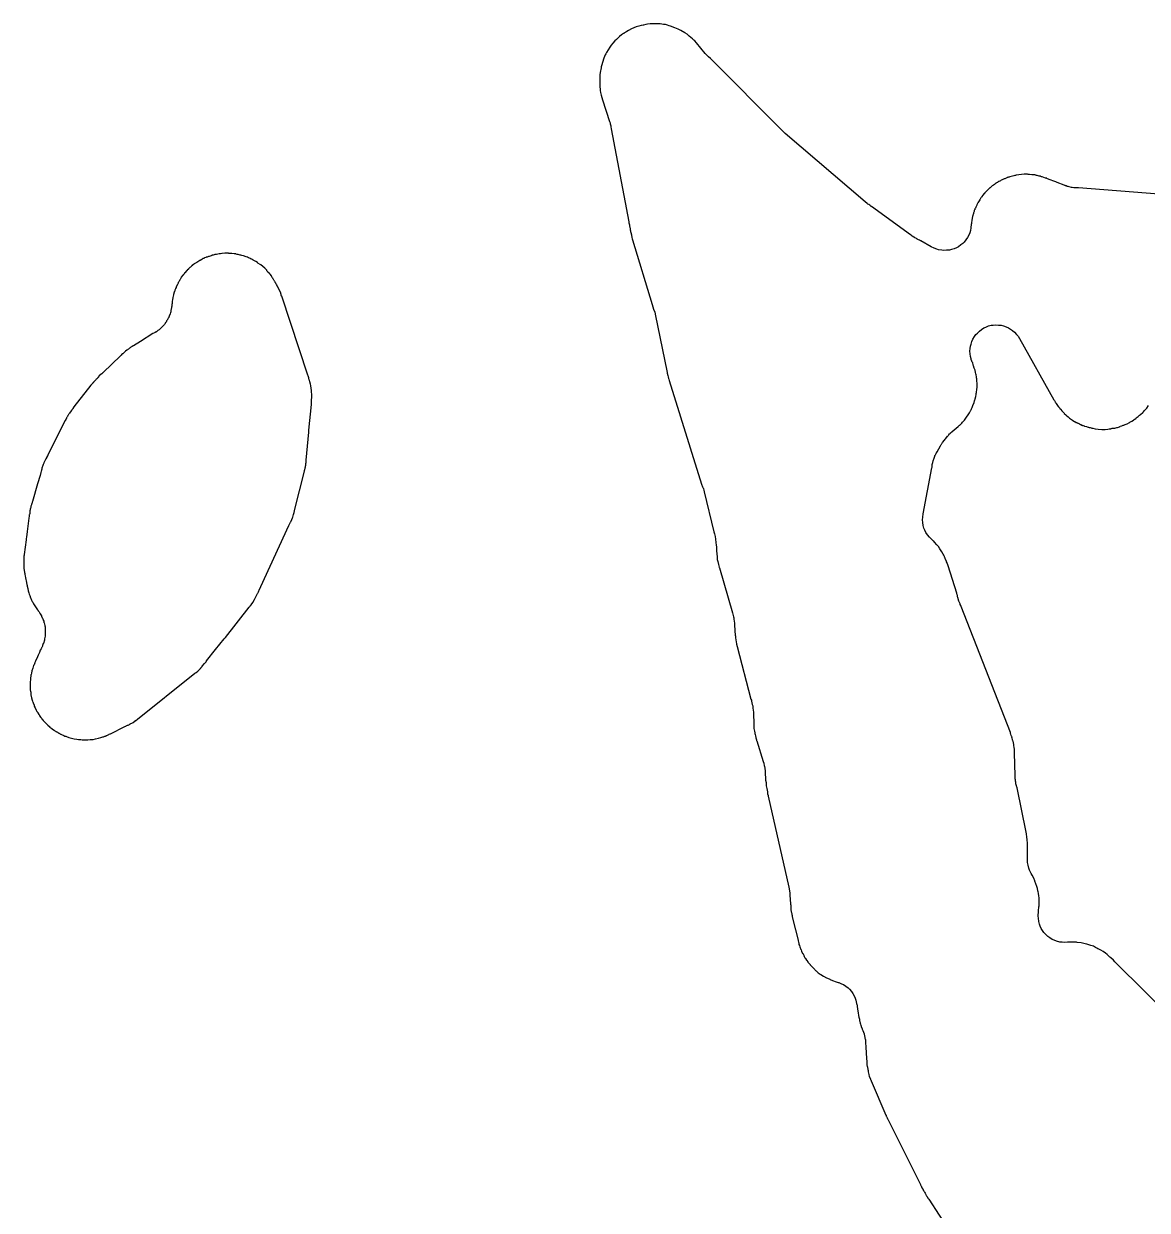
# Model space of a CAD drawing. Header units: millimetres. Extents: x 0 to 300, y 0 to 300.
# Drawn here: x 69.9 to 120.9, y 105.6 to 159.5 of the extents above; entities that cross this region are included whole.
import ezdxf

# ---------------------------------------------------------------- set-up
doc = ezdxf.new("R2010")
doc.units = ezdxf.units.MM
doc.layers.add('CUT', color=7, linetype='CONTINUOUS')

msp = doc.modelspace()

# ---------------------------------------------------------------- linework, layer by layer
at = {"layer": 'CUT'}
for points in [[(121.44, 151.79), (117.8, 152.08), (117.7, 152.08), (117.69, 152.08), (117.68, 152.08), (117.65, 152.08), (117.64, 152.08), (117.63, 152.09), (117.59, 152.09), (117.58, 152.09), (117.5, 152.1), (117.48, 152.1), (117.37, 152.13), (117.32, 152.14), (117.32, 152.15), (117.3, 152.15), (117.29, 152.15), (117.28, 152.15), (117.27, 152.16), (117.25, 152.17), (117.24, 152.17), (117.23, 152.17), (117.22, 152.18), (117.21, 152.18), (117.19, 152.19), (117.18, 152.19), (117.17, 152.19), (117.14, 152.2), (117.14, 152.21), (116.83, 152.33), (116.77, 152.35), (116.72, 152.37), (116.46, 152.47), (116.35, 152.51), (116.35, 152.52), (116.34, 152.52), (116.33, 152.52), (116.3, 152.53), (116.15, 152.58), (116.11, 152.59), (116.08, 152.6), (116.06, 152.61), (116.04, 152.62), (116.02, 152.62), (116.01, 152.62), (115.96, 152.63), (115.92, 152.64), (115.87, 152.65), (115.86, 152.66), (115.85, 152.66), (115.81, 152.67), (115.72, 152.68), (115.7, 152.68), (115.68, 152.68), (115.57, 152.69), (115.52, 152.69), (115.5, 152.69), (115.48, 152.7), (115.44, 152.7), (115.33, 152.7), (115.2, 152.69), (115.09, 152.68), (114.96, 152.66), (114.93, 152.65), (114.9, 152.64), (114.85, 152.63), (114.73, 152.6), (114.67, 152.58), (114.64, 152.57), (114.63, 152.57), (114.62, 152.57), (114.59, 152.56), (114.56, 152.55), (114.54, 152.54), (114.5, 152.52), (114.44, 152.5), (114.41, 152.49), (114.39, 152.48), (114.33, 152.45), (114.28, 152.43), (114.25, 152.41), (114.22, 152.39), (114.18, 152.37), (114.13, 152.34), (114.11, 152.33), (114.07, 152.31), (114.06, 152.3), (114.04, 152.29), (114.01, 152.27), (114, 152.26), (113.98, 152.24), (113.93, 152.21), (113.92, 152.2), (113.91, 152.2), (113.91, 152.19), (113.9, 152.19), (113.87, 152.17), (113.79, 152.1), (113.78, 152.09), (113.77, 152.08), (113.75, 152.07), (113.72, 152.04), (113.69, 152.01), (113.68, 152), (113.61, 151.93), (113.6, 151.92), (113.58, 151.9), (113.55, 151.87), (113.54, 151.85), (113.53, 151.84), (113.52, 151.83), (113.51, 151.82), (113.45, 151.75), (113.4, 151.69), (113.4, 151.68), (113.38, 151.65), (113.37, 151.64), (113.36, 151.63), (113.34, 151.6), (113.32, 151.57), (113.31, 151.55), (113.31, 151.54), (113.25, 151.45), (113.24, 151.43), (113.23, 151.41), (113.22, 151.4), (113.19, 151.35), (113.18, 151.32), (113.17, 151.29), (113.14, 151.23), (113.13, 151.2), (113.11, 151.16), (113.1, 151.15), (113.09, 151.13), (113.09, 151.12), (113.09, 151.11), (113.08, 151.09), (113.07, 151.08), (113.06, 151.05), (113.06, 151.04), (113.06, 151.03), (113.05, 151.01), (113.03, 150.95), (113.02, 150.91), (113.01, 150.9), (112.99, 150.83), (112.98, 150.78), (112.96, 150.71), (112.94, 150.6), (112.94, 150.58), (112.93, 150.53), (112.93, 150.48), (112.93, 150.47), (112.93, 150.45), (112.92, 150.44), (112.92, 150.43), (112.9, 150.27), (112.88, 150.14), (112.85, 150.04), (112.81, 149.94), (112.75, 149.83), (112.68, 149.73), (112.6, 149.62), (112.54, 149.56), (112.45, 149.49), (112.34, 149.41), (112.25, 149.36), (112.14, 149.32), (112.03, 149.28), (111.93, 149.26), (111.8, 149.25), (111.68, 149.24), (111.58, 149.25), (111.44, 149.27), (111.35, 149.3), (111.24, 149.34), (111.1, 149.41), (110.63, 149.67), (110.62, 149.68), (110.6, 149.69), (110.59, 149.7), (110.57, 149.71), (110.52, 149.73), (110.47, 149.76), (110.46, 149.77), (110.44, 149.78), (110.4, 149.8), (110.35, 149.82), (110.34, 149.83), (110.34, 149.84), (110.31, 149.85), (110.24, 149.89), (110.2, 149.92), (110.16, 149.95), (108.39, 151.23), (108.37, 151.24), (108.34, 151.27), (108.31, 151.29), (108.26, 151.33), (108.22, 151.35), (108.19, 151.37), (108.1, 151.45), (104.47, 154.56), (104.4, 154.62), (104.37, 154.65), (104.32, 154.7), (101.07, 157.96), (100.99, 158.03), (100.95, 158.06), (100.9, 158.11), (100.83, 158.19), (100.44, 158.67), (100.36, 158.76), (100.32, 158.8), (100.25, 158.86), (100.11, 158.98), (100.05, 159.03), (100.01, 159.06), (99.9, 159.13), (99.73, 159.23), (99.66, 159.27), (99.6, 159.3), (99.46, 159.36), (99.26, 159.43), (99.19, 159.45), (99.12, 159.47), (99.03, 159.5), (98.94, 159.51), (98.78, 159.53), (98.63, 159.54), (98.45, 159.54), (98.33, 159.53), (98.21, 159.52), (98.13, 159.5), (98.03, 159.48), (98.01, 159.48), (97.92, 159.46), (97.81, 159.43), (97.7, 159.4), (97.59, 159.36), (97.48, 159.31), (97.35, 159.24), (97.27, 159.19), (97.22, 159.15), (97.17, 159.12), (97.13, 159.1), (97.12, 159.1), (97.03, 159.03), (96.94, 158.96), (96.8, 158.83), (96.73, 158.76), (96.63, 158.65), (96.56, 158.56), (96.5, 158.48), (96.42, 158.36), (96.35, 158.24), (96.32, 158.18), (96.29, 158.12), (96.23, 157.98), (96.16, 157.78), (96.13, 157.68), (96.11, 157.58), (96.1, 157.53), (96.06, 157.33), (96.05, 157.22), (96.04, 157.11), (96.04, 156.89), (96.04, 156.82), (96.05, 156.65), (96.06, 156.62), (96.06, 156.59), (96.06, 156.51), (96.08, 156.41), (96.1, 156.3), (96.13, 156.19), (96.17, 156.08), (96.49, 155.1), (96.51, 155.04), (96.52, 154.99), (96.54, 154.9), (96.55, 154.88), (96.55, 154.86), (96.55, 154.85), (96.56, 154.77), (97.36, 150.54), (97.37, 150.51), (97.37, 150.49), (97.39, 150.41), (97.39, 150.38), (97.4, 150.35), (97.41, 150.32), (97.41, 150.29), (97.42, 150.26), (97.42, 150.23), (97.43, 150.18), (97.43, 150.17), (97.44, 150.13), (97.44, 150.1), (97.45, 150.05), (97.48, 149.95), (97.48, 149.94), (97.49, 149.91), (97.49, 149.9), (97.5, 149.88), (97.5, 149.87), (97.5, 149.83), (97.52, 149.77), (97.53, 149.72), (98.43, 146.79), (98.46, 146.68), (98.49, 146.58), (98.53, 146.47), (98.54, 146.45), (98.56, 146.35), (99.11, 143.7), (99.11, 143.67), (99.13, 143.56), (99.15, 143.5), (99.15, 143.48), (99.16, 143.46), (99.16, 143.45), (99.17, 143.43), (99.18, 143.39), (99.19, 143.33), (100.66, 138.62), (100.71, 138.5), (100.74, 138.44), (100.75, 138.42), (100.77, 138.33), (100.78, 138.3), (100.78, 138.27), (101.22, 136.45), (101.23, 136.45), (101.25, 136.36), (101.28, 136.24), (101.3, 136.12), (101.3, 136.11), (101.32, 135.99), (101.32, 135.97), (101.33, 135.85), (101.34, 135.77), (101.34, 135.74), (101.34, 135.67), (101.35, 135.65), (101.35, 135.62), (101.35, 135.58), (101.36, 135.48), (101.36, 135.44), (101.36, 135.41), (101.37, 135.38), (101.37, 135.32), (101.38, 135.24), (101.38, 135.2), (101.39, 135.15), (101.4, 135.11), (101.43, 134.98), (101.47, 134.85), (101.47, 134.84), (101.48, 134.82), (102.07, 132.77), (102.12, 132.6), (102.12, 132.59), (102.12, 132.57), (102.13, 132.56), (102.13, 132.54), (102.14, 132.47), (102.15, 132.41), (102.16, 132.29), (102.18, 131.92), (102.19, 131.81), (102.2, 131.76), (102.21, 131.72), (102.21, 131.63), (102.22, 131.56), (102.23, 131.53), (102.24, 131.47), (102.26, 131.35), (102.28, 131.25), (102.91, 128.85), (102.93, 128.81), (102.94, 128.76), (102.97, 128.61), (102.98, 128.58), (102.99, 128.56), (102.99, 128.53), (103, 128.48), (103, 128.44), (103.02, 128.26), (103.04, 127.67), (103.04, 127.65), (103.05, 127.52), (103.07, 127.4), (103.09, 127.33), (103.09, 127.28), (103.1, 127.26), (103.12, 127.17), (103.13, 127.14), (103.13, 127.13), (103.14, 127.1), (103.16, 127.01), (103.17, 126.98), (103.18, 126.96), (103.47, 126.03), (103.5, 125.95), (103.51, 125.83), (103.52, 125.81), (103.54, 125.7), (103.54, 125.67), (103.55, 125.64), (103.55, 125.62), (103.55, 125.55), (103.58, 125.18), (103.6, 125.07), (103.61, 125.01), (103.61, 124.92), (103.63, 124.79), (103.66, 124.64), (103.66, 124.63), (103.66, 124.62), (103.66, 124.61), (103.67, 124.56), (103.69, 124.48), (103.69, 124.45), (104.64, 120.31), (104.68, 120.05), (104.68, 119.96), (104.7, 119.74), (104.7, 119.71), (104.71, 119.61), (104.71, 119.54), (104.72, 119.49), (104.72, 119.47), (104.72, 119.44), (104.72, 119.41), (104.73, 119.3), (104.74, 119.19), (104.75, 119.17), (104.77, 119.09), (104.77, 119.08), (104.78, 119.03), (104.79, 119.01), (104.79, 119), (104.79, 118.99), (104.79, 118.98), (104.81, 118.85), (105.05, 117.9), (105.05, 117.87), (105.07, 117.82), (105.08, 117.78), (105.08, 117.77), (105.09, 117.71), (105.11, 117.67), (105.13, 117.6), (105.15, 117.56), (105.16, 117.53), (105.18, 117.49), (105.19, 117.47), (105.21, 117.41), (105.26, 117.3), (105.28, 117.28), (105.31, 117.23), (105.32, 117.2), (105.33, 117.18), (105.33, 117.17), (105.36, 117.11), (105.37, 117.1), (105.39, 117.07), (105.43, 117), (105.45, 116.98), (105.49, 116.93), (105.5, 116.91), (105.53, 116.88), (105.56, 116.84), (105.57, 116.83), (105.58, 116.82), (105.6, 116.8), (105.6, 116.79), (105.69, 116.69), (105.77, 116.62), (105.81, 116.57), (105.83, 116.55), (105.85, 116.53), (105.87, 116.51), (105.96, 116.43), (106.05, 116.36), (106.08, 116.34), (106.21, 116.27), (106.35, 116.2), (106.39, 116.18), (106.42, 116.17), (106.46, 116.15), (106.5, 116.13), (106.51, 116.12), (106.61, 116.08), (106.78, 116.02), (106.88, 115.99), (106.89, 115.99), (106.9, 115.98), (106.91, 115.98), (107.02, 115.93), (107.12, 115.89), (107.22, 115.82), (107.33, 115.74), (107.39, 115.68), (107.48, 115.58), (107.54, 115.49), (107.6, 115.38), (107.65, 115.27), (107.68, 115.18), (107.71, 115.03), (107.71, 115.02), (107.72, 115), (107.73, 114.95), (107.74, 114.88), (107.75, 114.8), (107.76, 114.76), (107.77, 114.72), (107.77, 114.69), (107.82, 114.39), (107.83, 114.38), (107.83, 114.37), (107.83, 114.36), (107.84, 114.32), (107.84, 114.31), (107.84, 114.28), (107.85, 114.24), (107.86, 114.21), (107.86, 114.2), (107.87, 114.16), (107.87, 114.15), (107.88, 114.14), (107.88, 114.13), (107.89, 114.09), (107.91, 114.03), (107.92, 114.02), (107.92, 114.01), (107.92, 114), (107.92, 113.99), (107.96, 113.88), (107.97, 113.87), (107.98, 113.84), (107.98, 113.83), (107.99, 113.81), (107.99, 113.8), (108, 113.79), (108, 113.78), (108.01, 113.77), (108.01, 113.76), (108.02, 113.75), (108.03, 113.71), (108.04, 113.69), (108.04, 113.68), (108.04, 113.67), (108.05, 113.67), (108.05, 113.66), (108.05, 113.65), (108.05, 113.64), (108.09, 113.48), (108.09, 113.45), (108.1, 113.42), (108.11, 113.38), (108.12, 113.19), (108.13, 113.11), (108.13, 113.05), (108.16, 112.53), (108.16, 112.5), (108.16, 112.48), (108.17, 112.46), (108.17, 112.45), (108.17, 112.41), (108.17, 112.4), (108.17, 112.39), (108.17, 112.38), (108.17, 112.28), (108.18, 112.25), (108.19, 112.17), (108.19, 112.16), (108.2, 112.15), (108.2, 112.14), (108.2, 112.13), (108.22, 112.03), (108.23, 111.99), (108.23, 111.97), (108.23, 111.96), (108.23, 111.94), (108.23, 111.92), (108.26, 111.81), (108.29, 111.71), (108.34, 111.6), (108.35, 111.58), (108.35, 111.57), (108.36, 111.56), (108.37, 111.52), (108.38, 111.52), (109.04, 109.96), (109.05, 109.95), (109.05, 109.94), (109.05, 109.93), (109.06, 109.91), (109.07, 109.9), (109.1, 109.84), (109.1, 109.83), (109.1, 109.82), (109.11, 109.8), (109.12, 109.79), (109.13, 109.78), (110.62, 106.8), (110.62, 106.79), (110.63, 106.76), (110.64, 106.75), (110.64, 106.74), (110.66, 106.7), (110.68, 106.66), (110.72, 106.59), (110.73, 106.58), (110.74, 106.56), (110.74, 106.55), (110.75, 106.53), (110.76, 106.52), (110.77, 106.51), (110.78, 106.49), (110.8, 106.46), (110.82, 106.42), (110.85, 106.36), (110.86, 106.34), (110.87, 106.32), (110.89, 106.29), (110.9, 106.28), (110.91, 106.27), (110.91, 106.26), (110.92, 106.25), (110.93, 106.23), (110.94, 106.21), (110.95, 106.2), (110.95, 106.19), (110.98, 106.15), (110.99, 106.14), (111.93, 104.69)], [(122.24, 114.15), (119.45, 116.93), (119.38, 117), (119.27, 117.1), (119.22, 117.13), (119.13, 117.22), (119.12, 117.23), (119.1, 117.25), (119.02, 117.31), (118.92, 117.39), (118.81, 117.45), (118.69, 117.51), (118.67, 117.52), (118.63, 117.54), (118.57, 117.58), (118.47, 117.63), (118.35, 117.67), (118.17, 117.72), (118.16, 117.73), (118.04, 117.76), (117.91, 117.78), (117.73, 117.8), (117.7, 117.81), (117.58, 117.82), (117.48, 117.82), (117.47, 117.82), (117.32, 117.81), (117.29, 117.81), (117.15, 117.8), (117.05, 117.81), (116.94, 117.82), (116.79, 117.86), (116.69, 117.9), (116.6, 117.94), (116.49, 118.01), (116.4, 118.07), (116.31, 118.16), (116.22, 118.25), (116.16, 118.34), (116.1, 118.44), (116.05, 118.54), (116.02, 118.63), (115.99, 118.76), (115.97, 118.9), (115.96, 118.99), (115.98, 119.23), (115.99, 119.43), (116, 119.45), (116.01, 119.58), (116.01, 119.67), (116.01, 119.69), (116, 119.84), (115.99, 119.91), (115.97, 120.04), (115.96, 120.11), (115.95, 120.15), (115.93, 120.25), (115.9, 120.35), (115.81, 120.58), (115.81, 120.6), (115.76, 120.73), (115.69, 120.86), (115.64, 120.94), (115.58, 121.05), (115.56, 121.09), (115.53, 121.18), (115.5, 121.31), (115.48, 121.44), (115.47, 121.57), (115.47, 122.22), (115.47, 122.26), (115.47, 122.28), (115.47, 122.33), (115.46, 122.45), (115.46, 122.49), (115.45, 122.57), (115.45, 122.58), (115.43, 122.73), (115.41, 122.82), (115, 124.82), (114.99, 124.87), (114.98, 124.91), (114.97, 124.92), (114.96, 124.96), (114.95, 125.01), (114.95, 125.02), (114.95, 125.03), (114.94, 125.04), (114.94, 125.05), (114.94, 125.06), (114.94, 125.07), (114.94, 125.09), (114.94, 125.1), (114.93, 125.11), (114.93, 125.12), (114.93, 125.16), (114.93, 125.17), (114.93, 125.19), (114.93, 125.2), (114.93, 125.21), (114.92, 125.22), (114.92, 125.23), (114.92, 125.24), (114.92, 125.27), (114.92, 125.28), (114.92, 125.33), (114.92, 125.34), (114.92, 125.37), (114.89, 126.42), (114.89, 126.46), (114.88, 126.57), (114.87, 126.68), (114.86, 126.73), (114.85, 126.79), (114.82, 126.94), (114.82, 126.95), (114.81, 126.96), (114.8, 126.99), (114.8, 127.01), (114.8, 127.02), (114.78, 127.09), (114.77, 127.13), (114.76, 127.16), (114.75, 127.17), (114.74, 127.2), (114.72, 127.26), (114.71, 127.29), (114.71, 127.3), (114.71, 127.31), (114.7, 127.32), (114.7, 127.34), (112.47, 133.06), (112.44, 133.11), (112.42, 133.16), (112.41, 133.18), (112.41, 133.19), (112.38, 133.25), (112.37, 133.28), (112.36, 133.31), (112.33, 133.41), (112.32, 133.44), (112.31, 133.46), (112.31, 133.47), (112.3, 133.5), (112.29, 133.56), (112.28, 133.6), (112.26, 133.67), (111.87, 134.91), (111.84, 135), (111.83, 135.02), (111.82, 135.05), (111.8, 135.09), (111.79, 135.11), (111.74, 135.24), (111.73, 135.26), (111.72, 135.29), (111.71, 135.31), (111.7, 135.33), (111.69, 135.35), (111.67, 135.4), (111.65, 135.44), (111.59, 135.55), (111.55, 135.6), (111.5, 135.69), (111.44, 135.79), (111.36, 135.87), (111.25, 135.99), (111.22, 136.03), (111.21, 136.04), (111.14, 136.1), (111.11, 136.13), (111.02, 136.22), (110.94, 136.32), (110.86, 136.43), (110.81, 136.53), (110.77, 136.63), (110.74, 136.74), (110.72, 136.88), (110.71, 137), (110.72, 137.12), (110.74, 137.27), (111.13, 139.36), (111.14, 139.4), (111.15, 139.51), (111.17, 139.61), (111.19, 139.68), (111.23, 139.81), (111.26, 139.89), (111.27, 139.92), (111.29, 139.95), (111.31, 139.99), (111.32, 140.01), (111.33, 140.02), (111.33, 140.03), (111.34, 140.05), (111.37, 140.09), (111.53, 140.37), (111.54, 140.39), (111.56, 140.43), (111.57, 140.44), (111.58, 140.47), (111.6, 140.49), (111.61, 140.52), (111.62, 140.52), (111.7, 140.62), (111.73, 140.66), (111.76, 140.7), (111.84, 140.8), (111.85, 140.81), (111.87, 140.83), (111.89, 140.85), (111.9, 140.87), (111.94, 140.91), (111.96, 140.93), (111.98, 140.95), (112.05, 141.01), (112.32, 141.24), (112.39, 141.3), (112.4, 141.31), (112.41, 141.32), (112.43, 141.34), (112.46, 141.37), (112.49, 141.4), (112.52, 141.44), (112.53, 141.44), (112.61, 141.53), (112.68, 141.62), (112.74, 141.71), (112.75, 141.73), (112.84, 141.87), (112.89, 141.96), (112.9, 141.99), (112.91, 142), (112.93, 142.05), (112.96, 142.1), (113, 142.2), (113.05, 142.34), (113.07, 142.41), (113.09, 142.45), (113.1, 142.48), (113.1, 142.5), (113.13, 142.6), (113.14, 142.69), (113.15, 142.72), (113.15, 142.73), (113.15, 142.74), (113.16, 142.78), (113.16, 142.81), (113.18, 142.91), (113.19, 143.04), (113.19, 143.1), (113.19, 143.2), (113.18, 143.32), (113.17, 143.44), (113.16, 143.44), (113.16, 143.5), (113.14, 143.59), (113.13, 143.64), (113.12, 143.69), (113.1, 143.8), (113.06, 143.9), (113.02, 144), (113.01, 144.03), (113.01, 144.04), (113.01, 144.05), (112.99, 144.13), (112.97, 144.16), (112.95, 144.21), (112.93, 144.25), (112.92, 144.27), (112.91, 144.31), (112.89, 144.43), (112.87, 144.55), (112.86, 144.66), (112.87, 144.79), (112.88, 144.89), (112.91, 144.99), (112.95, 145.11), (113, 145.21), (113.07, 145.33), (113.13, 145.42), (113.2, 145.49), (113.29, 145.58), (113.39, 145.65), (113.5, 145.72), (113.58, 145.76), (113.7, 145.81), (113.82, 145.84), (113.92, 145.85), (114.03, 145.86), (114.16, 145.85), (114.28, 145.84), (114.39, 145.81), (114.5, 145.77), (114.61, 145.72), (114.7, 145.67), (114.8, 145.61), (114.88, 145.53), (114.98, 145.42), (115.05, 145.34), (115.11, 145.24), (116.68, 142.45), (116.7, 142.43), (116.71, 142.42), (116.72, 142.4), (116.72, 142.39), (116.73, 142.37), (116.74, 142.36), (116.74, 142.35), (116.75, 142.34), (116.77, 142.3), (116.82, 142.23), (116.83, 142.21), (116.89, 142.13), (116.9, 142.12), (116.91, 142.11), (116.94, 142.08), (116.95, 142.06), (116.95, 142.05), (116.96, 142.05), (116.97, 142.04), (116.97, 142.03), (116.99, 142.01), (117.04, 141.96), (117.05, 141.94), (117.14, 141.85), (117.15, 141.84), (117.22, 141.77), (117.26, 141.73), (117.32, 141.68), (117.39, 141.62), (117.52, 141.53), (117.53, 141.52), (117.61, 141.47), (117.62, 141.47), (117.69, 141.43), (117.71, 141.42), (117.72, 141.42), (117.74, 141.41), (117.77, 141.39), (117.78, 141.39), (117.84, 141.36), (117.84, 141.35), (117.87, 141.34), (117.88, 141.34), (117.91, 141.33), (117.92, 141.32), (117.93, 141.31), (117.94, 141.31), (117.96, 141.3), (117.98, 141.29), (117.99, 141.29), (118, 141.29), (118.05, 141.27), (118.06, 141.26), (118.07, 141.26), (118.08, 141.26), (118.15, 141.24), (118.18, 141.23), (118.19, 141.22), (118.23, 141.21), (118.25, 141.21), (118.28, 141.2), (118.31, 141.19), (118.32, 141.19), (118.37, 141.18), (118.4, 141.17), (118.43, 141.16), (118.45, 141.16), (118.55, 141.14), (118.69, 141.12), (118.86, 141.11), (119, 141.11), (119.13, 141.12), (119.18, 141.13), (119.23, 141.14), (119.26, 141.14), (119.27, 141.15), (119.28, 141.15), (119.29, 141.15), (119.32, 141.16), (119.34, 141.16), (119.35, 141.16), (119.36, 141.16), (119.41, 141.17), (119.42, 141.17), (119.45, 141.17), (119.54, 141.2), (119.56, 141.2), (119.66, 141.23), (119.68, 141.24), (119.69, 141.25), (119.75, 141.27), (119.76, 141.27), (119.77, 141.28), (119.83, 141.3), (119.86, 141.31), (119.89, 141.32), (119.92, 141.33), (120, 141.37), (120.11, 141.43), (120.12, 141.43), (120.13, 141.44), (120.18, 141.47), (120.22, 141.49), (120.29, 141.53), (120.33, 141.56), (120.4, 141.61), (120.42, 141.63), (120.51, 141.7), (120.57, 141.75), (120.61, 141.79), (120.71, 141.88), (120.74, 141.91), (120.78, 141.95), (120.8, 141.97), (120.9, 142.08), (120.98, 142.2)]]:
    msp.add_lwpolyline(points, dxfattribs=at)
msp.add_lwpolyline([(69.95, 134.37), (69.99, 134.16), (70, 134.12), (70.01, 134.09), (70.01, 134.07), (70.02, 134.02), (70.03, 133.99), (70.03, 133.98), (70.04, 133.96), (70.04, 133.93), (70.05, 133.88), (70.07, 133.78), (70.1, 133.68), (70.12, 133.63), (70.14, 133.57), (70.14, 133.56), (70.18, 133.46), (70.19, 133.44), (70.23, 133.35), (70.26, 133.29), (70.27, 133.27), (70.28, 133.26), (70.29, 133.25), (70.3, 133.22), (70.32, 133.18), (70.34, 133.14), (70.37, 133.09), (70.4, 133.05), (70.43, 133), (70.49, 132.92), (70.5, 132.91), (70.51, 132.9), (70.52, 132.89), (70.52, 132.88), (70.53, 132.87), (70.54, 132.86), (70.57, 132.83), (70.59, 132.79), (70.59, 132.78), (70.61, 132.75), (70.62, 132.73), (70.67, 132.64), (70.68, 132.61), (70.69, 132.59), (70.7, 132.58), (70.71, 132.56), (70.71, 132.55), (70.72, 132.53), (70.74, 132.49), (70.75, 132.47), (70.76, 132.45), (70.76, 132.44), (70.78, 132.4), (70.79, 132.35), (70.79, 132.34), (70.8, 132.33), (70.83, 132.2), (70.83, 132.19), (70.83, 132.18), (70.84, 132.14), (70.84, 132.1), (70.84, 132.08), (70.85, 131.94), (70.85, 131.93), (70.85, 131.87), (70.84, 131.74), (70.84, 131.71), (70.82, 131.59), (70.81, 131.55), (70.81, 131.54), (70.77, 131.39), (70.76, 131.38), (70.73, 131.3), (70.73, 131.28), (70.72, 131.26), (70.71, 131.24), (70.71, 131.23), (70.7, 131.21), (70.69, 131.2), (70.68, 131.19), (70.68, 131.18), (70.68, 131.17), (70.66, 131.14), (70.62, 131.08), (70.58, 130.98), (70.53, 130.86), (70.52, 130.84), (70.51, 130.82), (70.5, 130.78), (70.41, 130.58), (70.4, 130.58), (70.39, 130.55), (70.38, 130.52), (70.38, 130.51), (70.34, 130.42), (70.33, 130.4), (70.32, 130.39), (70.32, 130.38), (70.28, 130.27), (70.24, 130.14), (70.24, 130.12), (70.24, 130.1), (70.23, 130.06), (70.22, 130.03), (70.21, 129.98), (70.2, 129.96), (70.19, 129.9), (70.18, 129.83), (70.18, 129.8), (70.18, 129.78), (70.18, 129.72), (70.17, 129.66), (70.17, 129.63), (70.17, 129.61), (70.16, 129.59), (70.16, 129.54), (70.16, 129.41), (70.17, 129.29), (70.17, 129.26), (70.18, 129.23), (70.18, 129.22), (70.19, 129.17), (70.2, 129.1), (70.2, 129.07), (70.2, 129.05), (70.23, 128.92), (70.26, 128.81), (70.27, 128.77), (70.29, 128.71), (70.3, 128.7), (70.3, 128.69), (70.34, 128.58), (70.35, 128.54), (70.39, 128.46), (70.44, 128.35), (70.47, 128.3), (70.48, 128.29), (70.51, 128.24), (70.56, 128.16), (70.57, 128.14), (70.58, 128.13), (70.58, 128.12), (70.59, 128.1), (70.64, 128.03), (70.65, 128.03), (70.66, 128.02), (70.7, 127.96), (70.7, 127.95), (70.71, 127.94), (70.76, 127.88), (70.79, 127.85), (70.8, 127.84), (70.82, 127.83), (70.88, 127.76), (70.89, 127.75), (70.95, 127.69), (70.97, 127.67), (71.05, 127.6), (71.06, 127.59), (71.15, 127.52), (71.16, 127.51), (71.23, 127.46), (71.24, 127.45), (71.25, 127.44), (71.27, 127.43), (71.29, 127.42), (71.32, 127.4), (71.33, 127.39), (71.34, 127.38), (71.36, 127.37), (71.37, 127.37), (71.41, 127.35), (71.44, 127.33), (71.45, 127.32), (71.46, 127.31), (71.47, 127.31), (71.48, 127.31), (71.5, 127.3), (71.53, 127.28), (71.54, 127.27), (71.56, 127.26), (71.58, 127.25), (71.69, 127.2), (71.74, 127.18), (71.77, 127.17), (71.78, 127.17), (71.81, 127.16), (71.92, 127.12), (72.04, 127.09), (72.16, 127.06), (72.28, 127.04), (72.36, 127.03), (72.38, 127.02), (72.39, 127.02), (72.4, 127.02), (72.41, 127.02), (72.46, 127.02), (72.53, 127.01), (72.55, 127.01), (72.58, 127.01), (72.64, 127.01), (72.77, 127.01), (72.78, 127.01), (72.89, 127.02), (72.98, 127.03), (72.99, 127.03), (73, 127.03), (73.02, 127.03), (73.13, 127.05), (73.26, 127.08), (73.37, 127.11), (73.38, 127.12), (73.46, 127.14), (73.48, 127.15), (73.49, 127.15), (73.5, 127.15), (73.52, 127.16), (73.56, 127.18), (73.57, 127.18), (73.58, 127.18), (73.61, 127.19), (73.61, 127.2), (73.62, 127.2), (73.63, 127.2), (73.65, 127.21), (73.74, 127.25), (73.75, 127.26), (73.8, 127.28), (73.81, 127.28), (74.47, 127.61), (74.51, 127.63), (74.53, 127.64), (74.58, 127.67), (74.59, 127.67), (74.6, 127.67), (74.62, 127.68), (74.7, 127.72), (74.71, 127.73), (74.81, 127.78), (74.84, 127.8), (74.93, 127.87), (74.94, 127.88), (74.96, 127.89), (75.04, 127.95), (77.57, 129.98), (77.63, 130.02), (77.66, 130.04), (77.68, 130.06), (77.7, 130.07), (77.78, 130.13), (77.85, 130.2), (77.87, 130.23), (77.91, 130.27), (77.92, 130.28), (77.98, 130.34), (77.98, 130.35), (78.09, 130.47), (78.1, 130.49), (78.11, 130.5), (78.14, 130.53), (78.14, 130.54), (78.16, 130.56), (78.17, 130.57), (78.18, 130.58), (78.18, 130.59), (78.59, 131.11), (78.98, 131.6), (78.99, 131.61), (79.03, 131.66), (80.12, 133.03), (80.12, 133.04), (80.15, 133.06), (80.16, 133.08), (80.18, 133.11), (80.18, 133.12), (80.2, 133.13), (80.2, 133.14), (80.28, 133.24), (80.34, 133.35), (80.36, 133.39), (80.36, 133.4), (80.37, 133.41), (80.45, 133.56), (80.48, 133.63), (80.49, 133.66), (80.5, 133.67), (80.53, 133.73), (80.53, 133.74), (80.54, 133.75), (80.55, 133.76), (80.55, 133.77), (80.56, 133.8), (80.64, 133.97), (81.92, 136.74), (81.93, 136.77), (81.96, 136.84), (81.99, 136.89), (82, 136.91), (82.01, 136.92), (82.02, 136.94), (82.08, 137.09), (82.09, 137.12), (82.09, 137.13), (82.11, 137.19), (82.13, 137.25), (82.16, 137.34), (82.16, 137.35), (82.16, 137.37), (82.17, 137.4), (82.17, 137.42), (82.62, 139.21), (82.62, 139.22), (82.63, 139.23), (82.63, 139.24), (82.63, 139.25), (82.63, 139.26), (82.64, 139.28), (82.64, 139.29), (82.64, 139.3), (82.65, 139.33), (82.65, 139.34), (82.65, 139.35), (82.66, 139.36), (82.67, 139.41), (82.67, 139.43), (82.67, 139.44), (82.67, 139.45), (82.68, 139.46), (82.68, 139.48), (82.68, 139.49), (82.69, 139.55), (82.69, 139.56), (82.69, 139.57), (82.7, 139.59), (82.71, 139.67), (82.71, 139.7), (82.71, 139.72), (82.82, 140.99), (82.83, 141.07), (82.94, 142.24), (82.95, 142.35), (82.95, 142.42), (82.95, 142.43), (82.96, 142.59), (82.96, 142.65), (82.96, 142.68), (82.95, 142.83), (82.94, 142.9), (82.93, 142.97), (82.91, 143.1), (82.9, 143.16), (82.87, 143.27), (82.85, 143.35), (82.84, 143.36), (82.84, 143.37), (82.83, 143.39), (82.82, 143.43), (82.82, 143.45), (82.79, 143.54), (82.78, 143.58), (81.59, 147.16), (81.58, 147.17), (81.58, 147.18), (81.58, 147.19), (81.57, 147.2), (81.56, 147.23), (81.56, 147.24), (81.53, 147.35), (81.48, 147.45), (81.47, 147.47), (81.42, 147.57), (81.41, 147.59), (81.4, 147.6), (81.39, 147.62), (81.39, 147.63), (81.38, 147.65), (81.36, 147.69), (81.35, 147.7), (81.34, 147.72), (81.34, 147.73), (81.33, 147.74), (81.32, 147.75), (81.3, 147.79), (81.3, 147.8), (81.28, 147.83), (81.27, 147.84), (81.25, 147.87), (81.24, 147.89), (81.2, 147.95), (81.19, 147.97), (81.19, 147.98), (81.18, 147.99), (81.16, 148.02), (81.15, 148.03), (81.14, 148.04), (81.12, 148.07), (81.12, 148.08), (81.06, 148.16), (81.05, 148.17), (81.03, 148.19), (80.98, 148.24), (80.98, 148.25), (80.97, 148.26), (80.95, 148.28), (80.94, 148.29), (80.93, 148.3), (80.92, 148.31), (80.92, 148.32), (80.91, 148.34), (80.83, 148.43), (80.74, 148.51), (80.64, 148.59), (80.61, 148.6), (80.51, 148.67), (80.49, 148.69), (80.41, 148.74), (80.3, 148.8), (80.29, 148.81), (80.23, 148.84), (80.2, 148.85), (80.17, 148.87), (80.08, 148.91), (80.03, 148.93), (79.97, 148.95), (79.86, 148.99), (79.85, 148.99), (79.78, 149.01), (79.74, 149.02), (79.71, 149.03), (79.61, 149.05), (79.57, 149.06), (79.52, 149.07), (79.5, 149.08), (79.43, 149.09), (79.32, 149.1), (79.3, 149.1), (79.28, 149.1), (79.25, 149.1), (79.22, 149.1), (79.2, 149.1), (79.19, 149.1), (79.17, 149.11), (79.12, 149.11), (79.08, 149.11), (79.01, 149.11), (79, 149.11), (78.88, 149.1), (78.87, 149.1), (78.81, 149.09), (78.76, 149.08), (78.75, 149.08), (78.63, 149.06), (78.62, 149.06), (78.61, 149.06), (78.55, 149.05), (78.52, 149.04), (78.47, 149.03), (78.44, 149.02), (78.43, 149.02), (78.42, 149.01), (78.41, 149.01), (78.4, 149.01), (78.39, 149), (78.38, 149), (78.29, 148.97), (78.28, 148.97), (78.27, 148.97), (78.26, 148.96), (78.24, 148.95), (78.21, 148.94), (78.2, 148.94), (78.19, 148.94), (78.16, 148.93), (78.15, 148.92), (78.09, 148.9), (78.05, 148.88), (78.03, 148.87), (77.97, 148.84), (77.96, 148.83), (77.94, 148.82), (77.93, 148.82), (77.91, 148.81), (77.9, 148.8), (77.88, 148.79), (77.86, 148.78), (77.84, 148.77), (77.82, 148.76), (77.73, 148.7), (77.7, 148.68), (77.68, 148.67), (77.67, 148.66), (77.65, 148.64), (77.63, 148.63), (77.59, 148.6), (77.53, 148.55), (77.52, 148.54), (77.51, 148.54), (77.5, 148.53), (77.49, 148.52), (77.48, 148.52), (77.48, 148.51), (77.46, 148.49), (77.44, 148.48), (77.42, 148.46), (77.36, 148.4), (77.35, 148.39), (77.3, 148.34), (77.29, 148.33), (77.28, 148.32), (77.26, 148.31), (77.2, 148.24), (77.19, 148.22), (77.18, 148.22), (77.18, 148.21), (77.17, 148.2), (77.14, 148.17), (77.13, 148.14), (77.12, 148.13), (77.11, 148.12), (77.1, 148.11), (77.03, 148.02), (77.03, 148.01), (77.01, 147.98), (76.98, 147.92), (76.97, 147.91), (76.96, 147.89), (76.95, 147.88), (76.94, 147.87), (76.91, 147.82), (76.9, 147.8), (76.89, 147.79), (76.88, 147.76), (76.85, 147.7), (76.8, 147.58), (76.79, 147.56), (76.77, 147.51), (76.76, 147.49), (76.75, 147.47), (76.74, 147.44), (76.74, 147.43), (76.73, 147.39), (76.72, 147.38), (76.71, 147.36), (76.71, 147.35), (76.68, 147.24), (76.68, 147.23), (76.65, 147.11), (76.63, 147), (76.62, 146.94), (76.62, 146.93), (76.62, 146.92), (76.62, 146.91), (76.62, 146.88), (76.61, 146.84), (76.61, 146.81), (76.6, 146.8), (76.6, 146.79), (76.6, 146.78), (76.6, 146.77), (76.6, 146.75), (76.6, 146.72), (76.6, 146.71), (76.6, 146.7), (76.6, 146.69), (76.59, 146.69), (76.59, 146.68), (76.59, 146.67), (76.59, 146.66), (76.59, 146.64), (76.58, 146.63), (76.58, 146.62), (76.57, 146.59), (76.56, 146.51), (76.56, 146.5), (76.56, 146.49), (76.55, 146.46), (76.55, 146.45), (76.55, 146.44), (76.54, 146.42), (76.52, 146.36), (76.48, 146.26), (76.46, 146.21), (76.46, 146.2), (76.44, 146.16), (76.42, 146.13), (76.41, 146.12), (76.4, 146.1), (76.39, 146.08), (76.36, 146.04), (76.35, 146.02), (76.35, 146.01), (76.34, 146), (76.34, 145.99), (76.32, 145.97), (76.3, 145.95), (76.29, 145.93), (76.29, 145.92), (76.28, 145.91), (76.26, 145.88), (76.21, 145.82), (76.18, 145.79), (76.16, 145.77), (76.14, 145.75), (76.1, 145.71), (76.02, 145.64), (75.99, 145.62), (75.97, 145.61), (75.97, 145.6), (75.93, 145.57), (75.9, 145.55), (75.89, 145.55), (75.87, 145.54), (75.86, 145.53), (75.85, 145.52), (75.84, 145.52), (75.83, 145.51), (75.81, 145.5), (75.74, 145.46), (75.18, 145.11), (74.86, 144.91), (74.84, 144.9), (74.83, 144.9), (74.79, 144.88), (74.78, 144.87), (74.77, 144.86), (74.73, 144.84), (74.7, 144.82), (74.67, 144.8), (74.64, 144.77), (74.63, 144.76), (74.6, 144.74), (74.58, 144.73), (74.55, 144.71), (74.5, 144.67), (74.49, 144.66), (74.48, 144.65), (74.46, 144.63), (74.37, 144.55), (74.35, 144.54), (74.34, 144.53), (74.33, 144.53), (74.29, 144.49), (74.29, 144.48), (74.28, 144.47), (74.26, 144.45), (73.48, 143.69), (73.45, 143.67), (73.44, 143.66), (73.43, 143.65), (73.42, 143.64), (73.41, 143.63), (73.39, 143.62), (73.3, 143.54), (73.29, 143.53), (73.26, 143.49), (73.24, 143.47), (73.23, 143.46), (73.22, 143.45), (73.22, 143.44), (73.21, 143.43), (73.19, 143.41), (73.18, 143.4), (73.16, 143.39), (73.14, 143.36), (73.11, 143.33), (73.08, 143.3), (73.06, 143.27), (73.05, 143.26), (73.04, 143.25), (73.03, 143.24), (73.02, 143.23), (73, 143.21), (72.99, 143.2), (72.98, 143.18), (72.92, 143.12), (72.15, 142.13), (72.1, 142.06), (72.1, 142.05), (72.08, 142.03), (72.06, 142), (72.05, 141.99), (72.04, 141.98), (72.04, 141.97), (72.03, 141.96), (71.95, 141.85), (71.94, 141.83), (71.92, 141.8), (71.91, 141.79), (71.89, 141.76), (71.89, 141.75), (71.88, 141.74), (71.86, 141.7), (71.85, 141.68), (71.83, 141.65), (71.82, 141.64), (71.81, 141.62), (71.81, 141.61), (71.8, 141.6), (71.8, 141.59), (71.79, 141.57), (71.78, 141.56), (71.76, 141.52), (70.97, 139.95), (70.96, 139.94), (70.96, 139.93), (70.95, 139.91), (70.91, 139.83), (70.9, 139.82), (70.88, 139.78), (70.87, 139.77), (70.84, 139.71), (70.79, 139.59), (70.79, 139.58), (70.78, 139.57), (70.77, 139.54), (70.76, 139.51), (70.74, 139.47), (70.7, 139.35), (70.7, 139.34), (70.7, 139.33), (70.69, 139.3), (70.69, 139.29), (70.68, 139.28), (70.68, 139.27), (70.68, 139.26), (70.67, 139.24), (70.66, 139.21), (70.64, 139.15), (70.61, 139.01), (70.5, 138.64), (70.27, 137.84), (70.26, 137.81), (70.26, 137.8), (70.25, 137.77), (70.24, 137.73), (70.23, 137.72), (70.23, 137.71), (70.22, 137.68), (70.21, 137.65), (70.2, 137.62), (70.2, 137.6), (70.19, 137.58), (70.19, 137.56), (70.18, 137.53), (70.17, 137.49), (70.17, 137.48), (70.17, 137.46), (70.16, 137.45), (70.15, 137.41), (70.15, 137.39), (70.15, 137.37), (70.15, 137.36), (70.14, 137.35), (70.14, 137.33), (70.14, 137.3), (70.14, 137.29), (70.13, 137.25), (70.13, 137.24), (70.12, 137.23), (70.12, 137.22), (70.12, 137.21), (70.11, 137.17), (70.1, 137.08), (70.02, 136.47), (69.99, 136.22), (69.98, 136.15), (69.98, 136.1), (69.93, 135.76), (69.89, 135.42), (69.89, 135.4), (69.89, 135.38), (69.88, 135.37), (69.88, 135.36), (69.88, 135.35), (69.88, 135.34), (69.87, 135.24), (69.87, 135.19), (69.87, 135.17), (69.87, 135.06), (69.87, 135), (69.87, 134.96), (69.87, 134.92), (69.87, 134.89), (69.88, 134.87), (69.88, 134.86), (69.88, 134.84), (69.88, 134.82), (69.88, 134.79), (69.9, 134.63), (69.91, 134.62), (69.91, 134.61), (69.92, 134.56), (69.92, 134.55), (69.92, 134.52), (69.93, 134.46)], close=True, dxfattribs=at)

doc.saveas('drawing.dxf')
